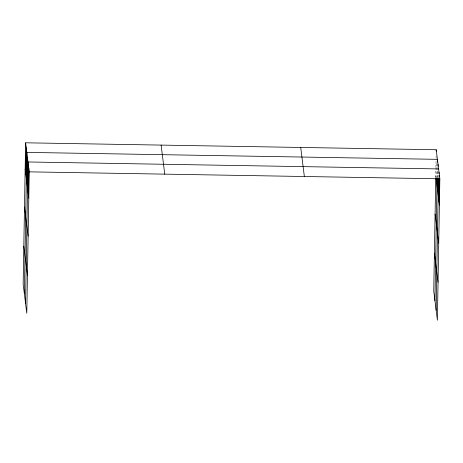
<?xml version="1.0" encoding="UTF-8"?>
<svg xmlns="http://www.w3.org/2000/svg" width="463" height="463" viewBox="0 0 463 463"><rect width="100%" height="100%" fill="white"/><g stroke="black" fill="none" stroke-linecap="round" stroke-linejoin="round"><path stroke-width="0.35" stroke-dasharray="2.31 1.74" d="M435.729 177.491L435.891 168.237M435.903 167.525L436.053 158.994M436.065 158.282L436.1 156.147M436.401 178.012L436.678 162.363M437.089 177.827L437.286 166.448M437.778 177.642L437.911 169.817M438.467 177.456L438.513 174.615M435.752 176.062L435.926 177.427"/><path stroke-width="0.69" d="M25.615 142.801L23.15 284.201L26.785 313.254L29.256 171.854L25.615 142.801L436.215 149.746L439.85 178.799L437.385 320.199L433.744 291.146L435.718 178.209M25.76 173.909L26.217 147.593M24.348 293.785L26.819 152.385L437.413 159.336L437.361 162.177M26.958 183.493L27.421 157.183M25.552 303.375L28.017 161.975L438.611 168.926M27.971 191.584L28.428 165.268M28.382 194.877L28.845 168.561M436.187 151.169L436.215 149.746M436.354 180.854L436.389 178.718M434.942 300.736L437.078 178.539M437.552 190.443L437.766 178.353M437.975 166.263L438.015 164.128M436.146 310.326L438.449 178.168M438.565 198.529L438.912 178.614M438.999 173.637L439.028 172.213M438.976 201.822L439.387 178.353M439.41 176.93L439.439 175.506M29.256 171.854L439.85 178.799M436.094 178.799L439.393 205.115M435.093 214.039L438.727 243.092M434.41 253.168L438.044 282.222M300.719 147.454L304.353 176.507M161.112 145.093L164.753 174.146M25.158 169.111L28.799 198.17M24.498 207.088L28.133 236.147M23.816 246.218L27.45 275.277"/></g></svg>
